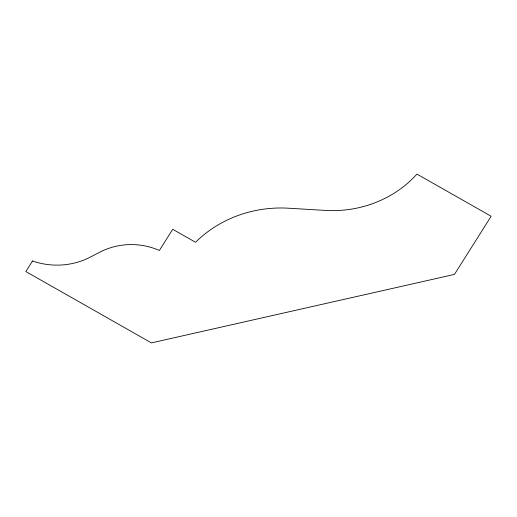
<?xml version="1.0" encoding="UTF-8"?>
<svg xmlns="http://www.w3.org/2000/svg" width="517" height="517" viewBox="0 0 517 517"><rect width="100%" height="100%" fill="white"/><g stroke="black" fill="none" stroke-linecap="round" stroke-linejoin="round"><path stroke-width="0.78" d="M32.526 260.982L25.85 271.554L151.423 342.894L454.437 274.417L491.15 216.261L416.948 174.106A113.087 105.72 9.1 0 1 325.277 210.413L288.602 208.215A120.08 112.254 9.1 0 0 195.555 242.266L172.73 229.296L159.378 250.448A65.827 61.536 9.1 0 0 100.091 252.044L90.055 257.22A69.73 65.187 9.1 0 1 32.526 260.982"/></g></svg>
